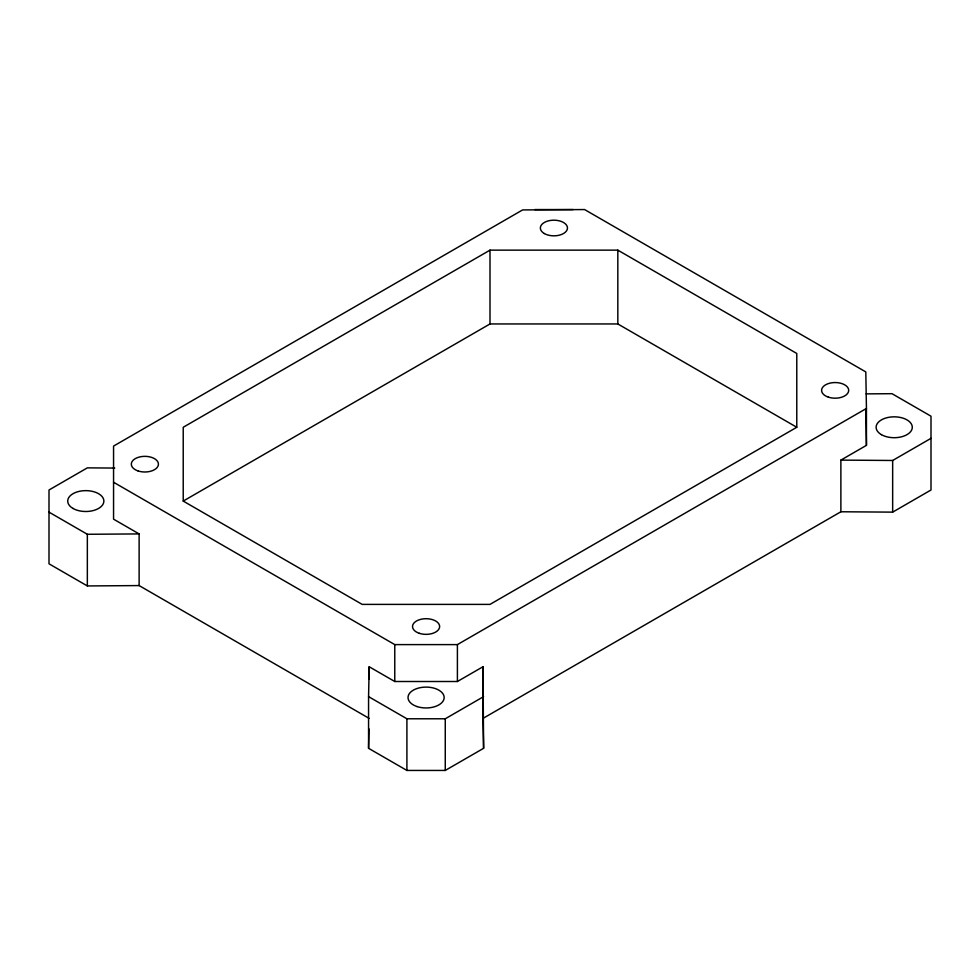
<?xml version="1.0" encoding="UTF-8"?>
<svg xmlns="http://www.w3.org/2000/svg" width="980" height="980" viewBox="0 0 980 980"><rect width="100%" height="100%" fill="white"/><g stroke="black" fill="none" stroke-linecap="round" stroke-linejoin="round"><path stroke-width="1.47" d="M368.566 696.633L369.203 666.755L394.769 681.504L457.403 681.504L482.969 666.755L483.606 748.304L445.263 770.439L406.908 770.439L368.566 748.304L368.566 696.633L406.908 718.781L445.263 718.781L483.606 696.633M368.566 748.304L368.982 728.875M490 250.145L183.223 427.268L183.223 501.074L362.171 604.391L490 604.391L796.777 427.268L796.777 353.474L617.829 250.145L490 250.145L490 323.951L183.223 501.074M113.558 482.246L394.769 644.607L457.403 644.607L866.442 408.452L865.806 371.922L584.595 209.561L522.597 209.928L113.558 446.084L113.558 519.155L139.123 533.916L139.123 585.575L369.203 718.414M483.606 748.304L482.969 718.414L840.877 511.768L840.877 460.11L866.442 445.349L866.442 408.452M840.877 460.11L892.658 460.478L931 438.342M840.877 511.768L892.658 512.136L931 490L931 416.206L892.008 393.691L866.124 393.874M49 512.136L87.343 534.284L139.123 533.916M114.758 468.06L87.343 467.864L49 490L49 563.806L87.343 585.942L139.123 585.575M534.737 209.561L573.092 209.561M490 323.951L617.829 323.951L796.777 427.268M865.83 410.338L866.442 445.349M892.658 460.478L892.658 512.136M617.829 250.145L617.829 323.951M482.969 666.755L482.969 718.414M457.403 644.607L457.403 681.504M445.263 718.781L445.263 770.439M406.908 718.781L406.908 770.439M394.769 644.607L394.769 681.504M369.203 666.755L369.203 678.907M87.343 534.284L87.343 585.942M828.357 397.145A13.561 7.828 0 0 0 848.692 390.371A13.561 7.828 0 0 0 828.357 383.596A13.561 7.828 0 0 0 828.357 397.145M419.305 633.313A13.561 7.828 0 0 0 439.64 626.526A13.561 7.828 0 0 0 419.305 619.752A13.561 7.828 0 0 0 419.305 633.313M138.094 470.951A13.561 7.828 0 0 0 158.429 464.165A13.561 7.828 0 0 0 138.094 457.391A13.561 7.828 0 0 0 138.094 470.951M544.329 233.546A13.561 7.828 0 0 0 567.004 230.031A13.561 7.828 0 0 0 550.405 220.451A13.561 7.828 0 0 0 544.329 233.546M73.01 508.449A18.081 10.437 0 0 0 103.255 503.769A18.081 10.437 0 0 0 81.12 490.992A18.081 10.437 0 0 0 73.01 508.449M881.424 434.655A18.081 10.437 0 0 0 911.67 429.975A18.081 10.437 0 0 0 889.522 417.186A18.081 10.437 0 0 0 881.424 434.655M417.051 706.568A18.081 10.437 0 0 0 444.161 697.539A18.081 10.437 0 0 0 417.051 688.499A18.081 10.437 0 0 0 417.051 706.568"/></g></svg>
